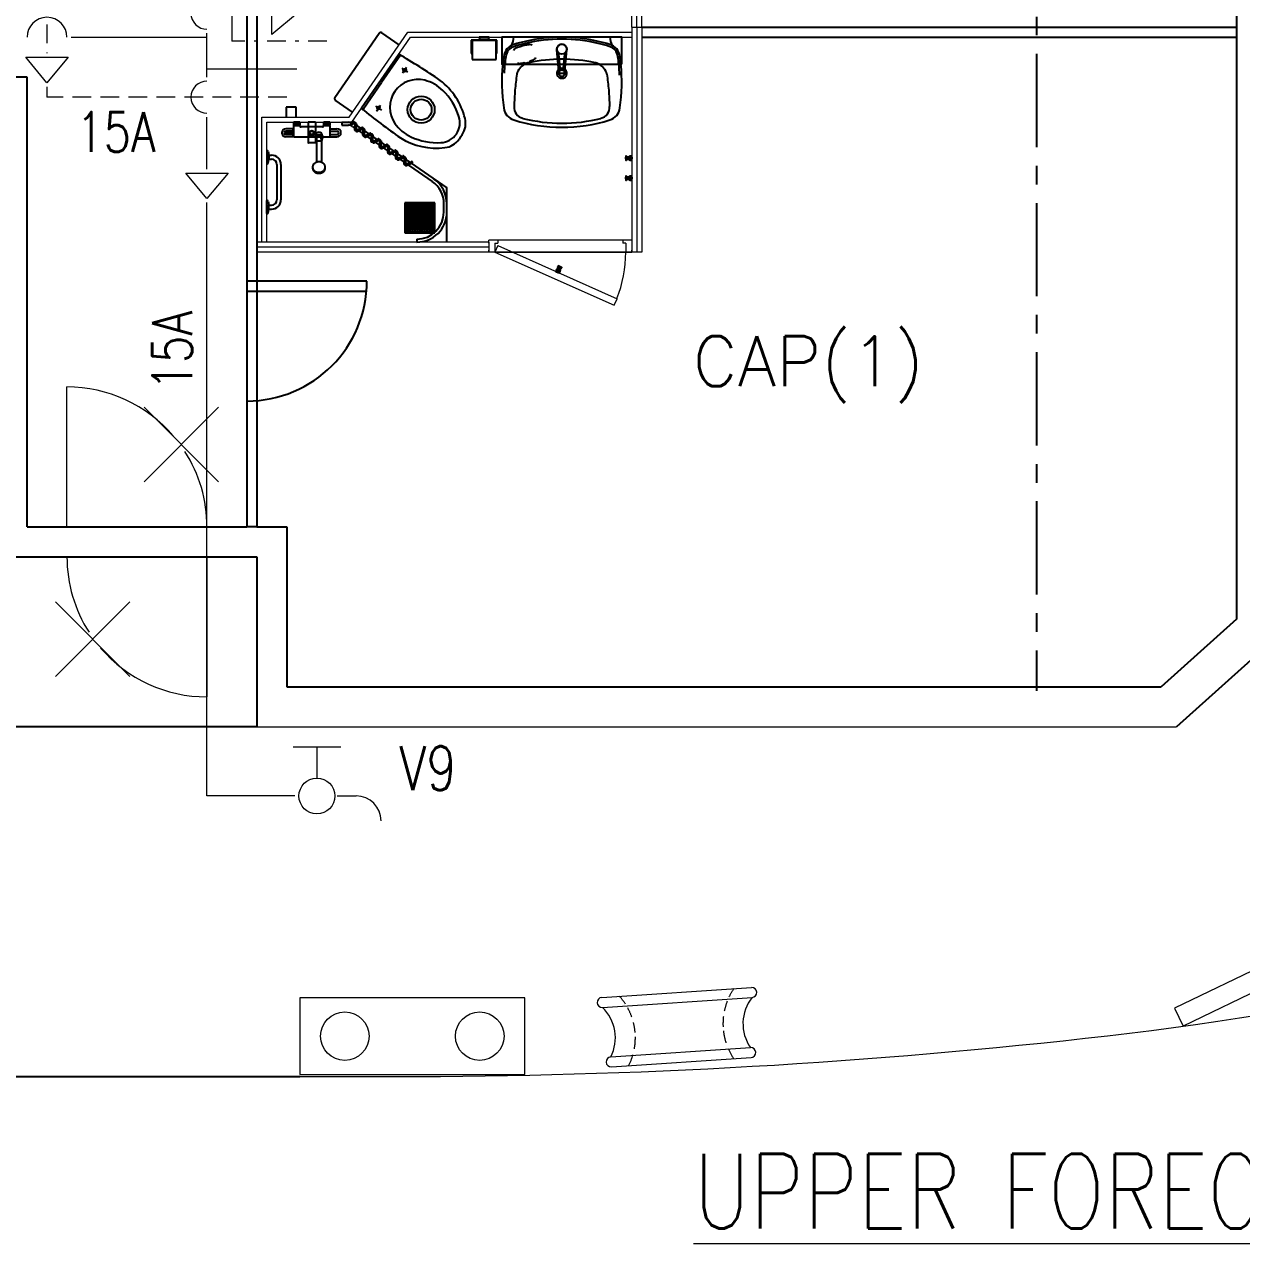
# Model space of a CAD drawing. Extents: x 475189 to 476029, y 1007718 to 1008015.
# Drawn here: x 475762.69 to 475795.33, y 1007916.77 to 1007949.48 of the extents above; entities that cross this region are included whole.
import ezdxf

# ---------------------------------------------------------------- set-up
doc = ezdxf.new("R2010")
doc.units = 0
doc.header["$LTSCALE"] = 2
doc.header["$MEASUREMENT"] = 0
doc.header["$PDMODE"] = 3
doc.header["$PDSIZE"] = -7
for name, pattern in [('CENTER', [2, 1.25, -0.25, 0.25, -0.25]), ('DASHDOT', [38.1, 12.7, -6.35, 12.7, -6.35]), ('DASHDOT2', [0.5, 0.25, -0.125, 0, -0.125]), ('HIDDEN', [0.375, 0.25, -0.125])]:
    doc.linetypes.add(name, pattern=pattern)
doc.layers.get('0').update_dxf_attribs({"linetype": 'CONTINUOUS', "lineweight": 0})
for name, color, linetype in [('DIVISION', 42, 'CONTINUOUS'), ('Furniture', 122, 'CONTINUOUS'), ('LAYER002', 7, 'CONTINUOUS'), ('LAYER003', 7, 'CONTINUOUS'), ('LAYER006', 7, 'CONTINUOUS'), ('LAYER010', 7, 'CONTINUOUS'), ('WINCH', 4, 'CONTINUOUS')]:
    doc.layers.add(name, color=color, linetype=linetype)
doc.styles.add('ROMANS', font='ROMANS.SHX')

msp = doc.modelspace()

# ---------------------------------------------------------------- linework, layer by layer
at = {"color": 8, "linetype": 'HIDDEN'}
for p, q in [((475763.298, 1007956.97), (475763.298, 1007948.701)), ((475763.298, 1007947.803), (475763.298, 1007947.522)), ((475769.732, 1007947.522), (475763.298, 1007947.522))]:
    msp.add_line(p, q, dxfattribs=at)
at = {"color": 8}
for p, q in [((475778.979, 1007949.398), (475778.979, 1007955.429)), ((475779.113, 1007949.398), (475779.113, 1007955.429)), ((475779.247, 1007949.398), (475779.247, 1007955.429)), ((475769.329, 1007949.204), (475769.329, 1007950.343)), ((475770.013, 1007949.773), (475769.329, 1007949.204)), ((475771.398, 1007946.986), (475772.973, 1007949.264)), ((475771.468, 1007946.852), (475773.043, 1007949.13)), ((475772.973, 1007949.264), (475778.979, 1007949.264)), ((475773.043, 1007949.13), (475778.979, 1007949.13)), ((475778.979, 1007949.398), (475779.247, 1007949.398)), ((475778.979, 1007949.398), (475778.979, 1007943.367)), ((475778.979, 1007949.398), (475779.247, 1007949.398)), ((475779.113, 1007949.398), (475779.113, 1007943.367)), ((475779.247, 1007949.398), (475779.247, 1007943.367)), ((475762.729, 1007948.594), (475763.868, 1007948.594)), ((475763.298, 1007947.91), (475762.729, 1007948.594)), ((475763.868, 1007948.594), (475763.298, 1007947.91)), ((475769.061, 1007943.635), (475769.061, 1007946.986)), ((475769.061, 1007946.986), (475771.398, 1007946.986)), ((475769.195, 1007946.852), (475771.385, 1007946.852)), ((475769.195, 1007943.635), (475769.195, 1007946.852)), ((475767.017, 1007945.484), (475768.157, 1007945.484)), ((475767.587, 1007944.801), (475767.017, 1007945.484)), ((475768.157, 1007945.484), (475767.587, 1007944.801)), ((475775.146, 1007943.635), (475768.927, 1007943.635)), ((475768.927, 1007943.367), (475768.927, 1007943.635)), ((475775.146, 1007943.608), (475775.146, 1007943.689)), ((475775.387, 1007943.689), (475775.146, 1007943.689)), ((475775.146, 1007943.635), (475775.146, 1007943.367)), ((475775.307, 1007943.608), (475775.307, 1007943.367)), ((475775.307, 1007943.608), (475775.387, 1007943.608)), ((475775.389, 1007943.543), (475775.307, 1007943.367)), ((475778.738, 1007943.689), (475775.387, 1007943.689)), ((475775.387, 1007943.689), (475775.387, 1007943.608)), ((475775.389, 1007943.543), (475778.584, 1007942.116)), ((475778.738, 1007943.689), (475778.738, 1007943.608)), ((475778.979, 1007943.689), (475778.738, 1007943.689)), ((475778.818, 1007943.608), (475778.738, 1007943.608)), ((475778.818, 1007943.608), (475778.818, 1007943.367)), ((475778.979, 1007943.689), (475778.979, 1007943.608)), ((475775.146, 1007943.501), (475768.927, 1007943.501)), ((475779.247, 1007943.367), (475768.927, 1007943.367)), ((475775.146, 1007943.367), (475775.146, 1007943.421)), ((475775.307, 1007943.367), (475775.146, 1007943.367)), ((475775.307, 1007943.367), (475778.502, 1007941.94)), ((475775.307, 1007943.367), (475778.818, 1007943.367)), ((475778.818, 1007943.367), (475778.979, 1007943.367)), ((475778.979, 1007943.367), (475778.979, 1007943.421)), ((475778.502, 1007941.94), (475778.584, 1007942.116)), ((475763.834, 1007935.995), (475763.834, 1007939.749)), ((475767.587, 1007935.191), (475767.587, 1007931.438)), ((475769.946, 1007928.778), (475767.587, 1007928.778)), ((475800.579, 1007926.488), (475793.527, 1007923.086)), ((475800.812, 1007926.005), (475793.76, 1007922.603)), ((475770.077, 1007923.361), (475770.077, 1007921.31)), ((475776.109, 1007923.361), (475770.077, 1007923.361)), ((475776.109, 1007921.31), (475776.109, 1007923.361)), ((475793.527, 1007923.086), (475793.76, 1007922.603)), ((475770.077, 1007921.31), (475776.109, 1007921.31)), ((475728.159, 1007921.253), (475772.655, 1007921.253))]:
    msp.add_line(p, q, dxfattribs=at)
at = {"color": 8, "linetype": 'Continuous'}
for p, q in [((475768.257, 1007949.773), (475768.257, 1007949.023)), ((475763.942, 1007949.13), (475767.587, 1007949.13)), ((475767.587, 1007948.058), (475767.587, 1007949.237)), ((475770, 1007948.272), (475767.587, 1007948.272)), ((475767.587, 1007945.592), (475767.587, 1007946.986)), ((475767.587, 1007928.778), (475767.587, 1007944.694)), ((475768.927, 1007930.634), (475793.588, 1007930.634)), ((475769.897, 1007930.098), (475771.178, 1007930.098)), ((475770.536, 1007930.098), (475770.536, 1007929.261)), ((475771.083, 1007928.778), (475771.586, 1007928.778)), ((475778.174, 1007923.375), (475782.186, 1007923.642)), ((475778.192, 1007923.108), (475782.204, 1007923.375)), ((475778.415, 1007921.779), (475782.159, 1007922.029)), ((475778.433, 1007921.512), (475782.177, 1007921.761))]:
    msp.add_line(p, q, dxfattribs=at)
at = {"color": 8, "linetype": 'DASHDOT2'}
msp.add_line((475770.804, 1007949.023), (475768.257, 1007949.023), dxfattribs=at)
at = {"color": 8}
for centre, radius in [((475770.536, 1007928.778), 0.482), ((475771.284, 1007922.336), 0.651), ((475774.902, 1007922.336), 0.651)]:
    msp.add_circle(centre, radius, dxfattribs=at)
for centre, radius, start, end in [((475767.587, 1007949.773), 0.429, 90, 270), ((475763.298, 1007949.13), 0.536, 0, 180), ((475767.587, 1007947.522), 0.429, 90, 270), ((475775.441, 1007943.367), 3.377, 338.2988, 0), ((475763.834, 1007935.995), 3.754, 40.6057, 90), ((475763.834, 1007935.995), 3.754, 0, 32.6057), ((475767.587, 1007935.191), 3.754, 180, 212.6057), ((475767.587, 1007935.191), 3.754, 220.6057, 270), ((475771.586, 1007928.108), 0.67, 0, 90), ((475781.29, 1008013.15), 91.401, 276.56031, 288.51579), ((475772.651, 1008088.187), 166.934, 270.00144, 276.56368)]:
    msp.add_arc(centre, radius, start, end, dxfattribs=at)
at = {"color": 8, "linetype": 'HIDDEN'}
for centre, start, end in [((475783.093, 1007922.671), 145.7582, 154.8329), ((475777.405, 1007922.293), 32.7792, 41.8539), ((475783.093, 1007922.671), 158.9434, 168.2826), ((475777.405, 1007922.293), 19.3295, 28.6687), ((475777.405, 1007922.293), 4.7349, 14.1094), ((475783.093, 1007922.671), 173.5027, 182.8772), ((475777.405, 1007922.293), 349.7667, 0.9786), ((475783.093, 1007922.671), 186.6335, 197.8454), ((475783.093, 1007922.671), 203.438, 214.5558), ((475777.405, 1007922.293), 333.0564, 344.1742)]:
    msp.add_arc(centre, 1.669, start, end, dxfattribs=at)
at = {"color": 8, "linetype": 'Continuous'}
for centre, radius, start, end in [((475782.195, 1007923.508), 0.134, 273.8061, 93.8061), ((475778.183, 1007923.242), 0.134, 93.8061, 273.8061), ((475783.093, 1007922.671), 1.133, 141.6352, 214.5558), ((475777.405, 1007922.293), 1.133, 333.0564, 45.9769), ((475782.168, 1007921.895), 0.134, 273.8061, 93.8061), ((475778.424, 1007921.646), 0.134, 93.8061, 273.8061)]:
    msp.add_arc(centre, radius, start, end, dxfattribs=at)
for p in [(475766.899, 1007938.204), (475764.523, 1007932.983)]:
    msp.add_point(p, dxfattribs=at)
at = {"layer": 'DIVISION', "color": 8}
for p, q in [((475768.659, 1007992.286), (475768.659, 1007935.995)), ((475768.927, 1007992.286), (475768.927, 1007935.995)), ((475779.247, 1007949.398), (475795.196, 1007949.398)), ((475779.247, 1007949.13), (475795.196, 1007949.13)), ((475762.762, 1007948.058), (475731.936, 1007948.058)), ((475762.762, 1007935.995), (475762.762, 1007948.058)), ((475771.876, 1007942.59), (475768.659, 1007942.59)), ((475768.659, 1007942.59), (475768.659, 1007942.322)), ((475768.659, 1007942.322), (475771.865, 1007942.322))]:
    msp.add_line(p, q, dxfattribs=at)
at = {"layer": 'DIVISION', "color": 8, "linetype": 'Continuous'}
msp.add_line((475768.927, 1007935.995), (475768.659, 1007935.995), dxfattribs=at)
at = {"layer": 'DIVISION', "color": 8}
msp.add_arc((475768.659, 1007942.59), 3.217, 270, 0, dxfattribs=at)
at = {"layer": 'Furniture', "color": 8}
for p, q in [((475771.015, 1007947.516), (475772.205, 1007949.237)), ((475772.742, 1007948.93), (475772.279, 1007949.25)), ((475775.151, 1007949.13), (475774.883, 1007949.13)), ((475774.883, 1007949.13), (475774.885, 1007949.114)), ((475775.151, 1007949.13), (475775.15, 1007949.114)), ((475776.125, 1007949.13), (475775.816, 1007949.13)), ((475778.39, 1007949.13), (475778.081, 1007949.13)), ((475774.674, 1007949.05), (475774.674, 1007948.696)), ((475774.94, 1007949.05), (475774.674, 1007949.05)), ((475774.69, 1007949.05), (475774.69, 1007948.696)), ((475774.696, 1007949.05), (475774.696, 1007948.535)), ((475775.339, 1007949.044), (475774.696, 1007949.044)), ((475774.951, 1007949.076), (475774.949, 1007949.076)), ((475775.084, 1007949.071), (475774.95, 1007949.071)), ((475774.95, 1007949.071), (475774.95, 1007949.06)), ((475775.086, 1007949.076), (475775.084, 1007949.076)), ((475775.084, 1007949.071), (475775.084, 1007949.06)), ((475775.361, 1007949.05), (475775.095, 1007949.05)), ((475775.339, 1007948.535), (475775.339, 1007949.05)), ((475775.344, 1007948.696), (475775.344, 1007949.05)), ((475775.361, 1007948.696), (475775.361, 1007949.05)), ((475777.002, 1007948.406), (475776.969, 1007948.797)), ((475777.204, 1007948.406), (475777.236, 1007948.797)), ((475771.733, 1007947.234), (475772.722, 1007948.665)), ((475772.776, 1007948.65), (475772.271, 1007947.919)), ((475774.674, 1007948.696), (475774.69, 1007948.696)), ((475774.696, 1007948.535), (475775.339, 1007948.535)), ((475775.361, 1007948.696), (475775.344, 1007948.696)), ((475777.049, 1007948.406), (475777.024, 1007948.68)), ((475777.157, 1007948.406), (475777.181, 1007948.68)), ((475772.809, 1007948.297), (475772.964, 1007948.19)), ((475772.94, 1007948.321), (475772.833, 1007948.166)), ((475777.02, 1007948.19), (475777.002, 1007948.406)), ((475777.047, 1007948.165), (475777.159, 1007948.165)), ((475777.058, 1007948.302), (475777.049, 1007948.406)), ((475777.121, 1007948.278), (475777.085, 1007948.278)), ((475777.148, 1007948.302), (475777.157, 1007948.406)), ((475777.185, 1007948.19), (475777.204, 1007948.406)), ((475771.776, 1007947.203), (475772.271, 1007947.919)), ((475769.983, 1007947.254), (475769.715, 1007947.254)), ((475769.715, 1007947.254), (475769.715, 1007946.986)), ((475769.983, 1007946.986), (475769.983, 1007947.254)), ((475771.492, 1007947.122), (475771.029, 1007947.442)), ((475772.108, 1007947.282), (475772.263, 1007947.176)), ((475772.132, 1007947.152), (475772.239, 1007947.306)), ((475769.909, 1007946.833), (475769.908, 1007946.833)), ((475769.908, 1007946.833), (475769.908, 1007946.774)), ((475769.909, 1007946.833), (475769.909, 1007946.774)), ((475770.075, 1007946.852), (475769.914, 1007946.852)), ((475769.962, 1007946.833), (475769.941, 1007946.833)), ((475769.941, 1007946.833), (475769.941, 1007946.774)), ((475769.962, 1007946.833), (475769.962, 1007946.774)), ((475770.047, 1007946.833), (475770.026, 1007946.833)), ((475770.026, 1007946.774), (475770.026, 1007946.833)), ((475770.047, 1007946.833), (475770.047, 1007946.774)), ((475770.079, 1007946.833), (475770.08, 1007946.833)), ((475770.079, 1007946.833), (475770.079, 1007946.774)), ((475770.08, 1007946.833), (475770.08, 1007946.774)), ((475770.495, 1007946.852), (475770.297, 1007946.852)), ((475770.297, 1007946.852), (475770.297, 1007946.581)), ((475770.495, 1007946.852), (475770.495, 1007946.581)), ((475770.713, 1007946.833), (475770.713, 1007946.833)), ((475770.713, 1007946.833), (475770.713, 1007946.774)), ((475770.713, 1007946.833), (475770.713, 1007946.774)), ((475770.879, 1007946.852), (475770.718, 1007946.852)), ((475770.766, 1007946.833), (475770.746, 1007946.833)), ((475770.746, 1007946.833), (475770.746, 1007946.774)), ((475770.766, 1007946.833), (475770.766, 1007946.774)), ((475770.851, 1007946.833), (475770.831, 1007946.833)), ((475770.831, 1007946.774), (475770.831, 1007946.833)), ((475770.851, 1007946.833), (475770.851, 1007946.774)), ((475770.883, 1007946.833), (475770.884, 1007946.833)), ((475770.883, 1007946.833), (475770.883, 1007946.774)), ((475770.884, 1007946.833), (475770.884, 1007946.774)), ((475771.2, 1007946.852), (475771.2, 1007946.771)), ((475771.2, 1007946.852), (475771.468, 1007946.852)), ((475771.438, 1007946.822), (475771.518, 1007946.859)), ((475771.468, 1007946.852), (475774.02, 1007945.088)), ((475771.477, 1007946.795), (475771.556, 1007946.833)), ((475771.537, 1007946.804), (475773.047, 1007945.76)), ((475771.556, 1007946.833), (475771.542, 1007946.658)), ((475771.594, 1007946.806), (475771.58, 1007946.632)), ((475769.597, 1007946.589), (475769.596, 1007946.589)), ((475769.596, 1007946.546), (475769.597, 1007946.546)), ((475769.597, 1007946.589), (475769.597, 1007946.546)), ((475769.89, 1007946.613), (475769.701, 1007946.613)), ((475769.89, 1007946.522), (475769.701, 1007946.522)), ((475769.89, 1007946.675), (475769.702, 1007946.675)), ((475769.844, 1007946.594), (475769.705, 1007946.594)), ((475769.844, 1007946.541), (475769.705, 1007946.541)), ((475769.841, 1007946.593), (475769.706, 1007946.593)), ((475769.841, 1007946.542), (475769.706, 1007946.542)), ((475769.841, 1007946.593), (475769.841, 1007946.542)), ((475769.844, 1007946.594), (475769.844, 1007946.541)), ((475769.89, 1007946.675), (475769.89, 1007946.46)), ((475769.906, 1007946.661), (475769.89, 1007946.661)), ((475769.906, 1007946.474), (475769.89, 1007946.474)), ((475770.083, 1007946.755), (475769.906, 1007946.755)), ((475769.906, 1007946.75), (475769.906, 1007946.755)), ((475769.906, 1007946.755), (475769.906, 1007946.46)), ((475769.909, 1007946.774), (475769.908, 1007946.774)), ((475769.962, 1007946.774), (475769.941, 1007946.774)), ((475770.047, 1007946.774), (475770.026, 1007946.774)), ((475770.079, 1007946.774), (475770.08, 1007946.774)), ((475770.083, 1007946.75), (475770.083, 1007946.755)), ((475770.683, 1007946.723), (475770.109, 1007946.723)), ((475770.297, 1007946.581), (475770.297, 1007946.31)), ((475770.495, 1007946.581), (475770.495, 1007946.31)), ((475770.683, 1007946.487), (475770.683, 1007946.42)), ((475770.887, 1007946.755), (475770.71, 1007946.755)), ((475770.71, 1007946.75), (475770.71, 1007946.755)), ((475770.713, 1007946.774), (475770.713, 1007946.774)), ((475770.766, 1007946.774), (475770.746, 1007946.774)), ((475770.851, 1007946.774), (475770.831, 1007946.774)), ((475770.883, 1007946.774), (475770.884, 1007946.774)), ((475770.887, 1007946.46), (475770.887, 1007946.755)), ((475770.887, 1007946.675), (475771.074, 1007946.675)), ((475770.887, 1007946.613), (475771.075, 1007946.613)), ((475770.887, 1007946.522), (475771.075, 1007946.522)), ((475771.2, 1007946.771), (475771.385, 1007946.771)), ((475771.49, 1007946.739), (475773.628, 1007945.261)), ((475771.58, 1007946.632), (475771.738, 1007946.707)), ((475771.618, 1007946.605), (475771.776, 1007946.68)), ((475771.776, 1007946.68), (475771.762, 1007946.506)), ((475771.814, 1007946.654), (475771.8, 1007946.479)), ((475771.8, 1007946.479), (475771.959, 1007946.554)), ((475771.838, 1007946.453), (475771.997, 1007946.528)), ((475771.997, 1007946.528), (475771.983, 1007946.353)), ((475772.035, 1007946.502), (475772.021, 1007946.327)), ((475774.388, 1007946.456), (475774.429, 1007946.516)), ((475769.89, 1007946.46), (475769.702, 1007946.46)), ((475769.906, 1007946.46), (475770.396, 1007946.46)), ((475770.485, 1007946.299), (475770.308, 1007946.299)), ((475770.396, 1007946.46), (475770.887, 1007946.46)), ((475770.522, 1007946.317), (475770.495, 1007946.317)), ((475770.522, 1007946.42), (475770.522, 1007946.317)), ((475770.522, 1007946.355), (475770.522, 1007945.784)), ((475770.522, 1007946.355), (475770.656, 1007946.355)), ((475770.528, 1007946.42), (475770.528, 1007946.355)), ((475770.651, 1007946.42), (475770.651, 1007946.355)), ((475770.656, 1007946.355), (475770.656, 1007945.784)), ((475770.887, 1007946.46), (475771.074, 1007946.46)), ((475772.021, 1007946.327), (475772.179, 1007946.402)), ((475772.059, 1007946.301), (475772.217, 1007946.376)), ((475772.217, 1007946.376), (475772.203, 1007946.201)), ((475772.255, 1007946.349), (475772.241, 1007946.175)), ((475772.241, 1007946.175), (475772.4, 1007946.25)), ((475772.279, 1007946.148), (475772.438, 1007946.223)), ((475772.438, 1007946.223), (475772.424, 1007946.049)), ((475772.476, 1007946.197), (475772.462, 1007946.022)), ((475774.388, 1007946.456), (475774.347, 1007946.396)), ((475769.195, 1007946.088), (475769.195, 1007945.739)), ((475769.195, 1007946.088), (475769.204, 1007946.088)), ((475769.23, 1007946.064), (475769.242, 1007945.967)), ((475769.23, 1007945.763), (475769.242, 1007945.86)), ((475769.242, 1007945.967), (475769.242, 1007945.86)), ((475769.242, 1007945.967), (475769.319, 1007945.967)), ((475769.242, 1007945.86), (475769.319, 1007945.86)), ((475772.462, 1007946.022), (475772.62, 1007946.097)), ((475772.5, 1007945.996), (475772.658, 1007946.071)), ((475772.658, 1007946.071), (475772.644, 1007945.896)), ((475772.696, 1007946.044), (475772.682, 1007945.87)), ((475772.682, 1007945.87), (475772.841, 1007945.945)), ((475772.72, 1007945.843), (475772.879, 1007945.918)), ((475772.879, 1007945.918), (475772.865, 1007945.744)), ((475772.917, 1007945.892), (475772.903, 1007945.717)), ((475779.006, 1007945.887), (475778.792, 1007945.887)), ((475778.818, 1007945.935), (475778.818, 1007945.838)), ((475778.824, 1007945.94), (475778.832, 1007945.94)), ((475778.824, 1007945.833), (475778.824, 1007945.94)), ((475778.824, 1007945.833), (475778.832, 1007945.833)), ((475778.832, 1007945.833), (475778.832, 1007945.94)), ((475778.836, 1007945.834), (475778.836, 1007945.939)), ((475778.924, 1007945.834), (475778.924, 1007945.939)), ((475778.928, 1007945.833), (475778.928, 1007945.94)), ((475769.195, 1007945.739), (475769.204, 1007945.739)), ((475769.463, 1007945.715), (475769.463, 1007944.771)), ((475769.571, 1007945.715), (475769.571, 1007944.771)), ((475772.903, 1007945.717), (475773.061, 1007945.792)), ((475772.941, 1007945.691), (475773.099, 1007945.766)), ((475779.006, 1007945.35), (475778.792, 1007945.35)), ((475778.818, 1007945.399), (475778.818, 1007945.302)), ((475778.824, 1007945.404), (475778.832, 1007945.404)), ((475778.824, 1007945.297), (475778.824, 1007945.404)), ((475778.824, 1007945.297), (475778.832, 1007945.297)), ((475778.832, 1007945.297), (475778.832, 1007945.404)), ((475778.836, 1007945.298), (475778.836, 1007945.403)), ((475778.924, 1007945.298), (475778.924, 1007945.403)), ((475778.928, 1007945.297), (475778.928, 1007945.404)), ((475774.02, 1007944.439), (475774.02, 1007945.088)), ((475769.195, 1007944.399), (475769.195, 1007944.747)), ((475769.195, 1007944.747), (475769.204, 1007944.747)), ((475769.23, 1007944.724), (475769.242, 1007944.627)), ((475769.23, 1007944.422), (475769.242, 1007944.52)), ((475769.242, 1007944.627), (475769.319, 1007944.627)), ((475769.242, 1007944.52), (475769.242, 1007944.627)), ((475769.242, 1007944.52), (475769.319, 1007944.52)), ((475773.699, 1007944.691), (475772.895, 1007944.691)), ((475772.895, 1007944.691), (475772.895, 1007943.887)), ((475773.672, 1007944.664), (475772.921, 1007944.664)), ((475772.921, 1007944.664), (475772.921, 1007943.914)), ((475773.672, 1007943.914), (475773.672, 1007944.664)), ((475773.699, 1007943.887), (475773.699, 1007944.691)), ((475773.94, 1007944.437), (475773.94, 1007944.666)), ((475774.02, 1007943.635), (475774.02, 1007944.666)), ((475769.195, 1007944.399), (475769.204, 1007944.399)), ((475772.895, 1007943.887), (475773.699, 1007943.887)), ((475772.921, 1007943.914), (475773.672, 1007943.914)), ((475773.216, 1007943.715), (475773.216, 1007943.635)), ((475776.959, 1007942.898), (475776.938, 1007942.851)), ((475776.959, 1007942.898), (475777.057, 1007942.855)), ((475776.961, 1007942.901), (475777.057, 1007942.858)), ((475776.976, 1007942.805), (475777.063, 1007943.001)), ((475777.001, 1007942.993), (475776.997, 1007942.985)), ((475776.997, 1007942.985), (475777.095, 1007942.942)), ((475776.997, 1007942.981), (475777.093, 1007942.939)), ((475777.001, 1007942.993), (475777.099, 1007942.95)), ((475777.096, 1007942.957), (475777.008, 1007942.996)), ((475777.099, 1007942.95), (475777.095, 1007942.942)), ((475776.938, 1007942.851), (475777.036, 1007942.808)), ((475777.036, 1007942.808), (475777.057, 1007942.855))]:
    msp.add_line(p, q, dxfattribs=at)
for points in [[(475778.711, 1007948.406), (475778.711, 1007949.13), (475775.495, 1007949.13), (475775.495, 1007948.406)], [(475772.989, 1007944.638), (475772.957, 1007944.638), (475772.957, 1007944.601), (475772.989, 1007944.601)], [(475772.989, 1007944.574), (475772.957, 1007944.574), (475772.957, 1007944.537), (475772.989, 1007944.537)], [(475772.989, 1007944.51), (475772.957, 1007944.51), (475772.957, 1007944.472), (475772.989, 1007944.472)], [(475773.053, 1007944.638), (475773.022, 1007944.638), (475773.022, 1007944.601), (475773.053, 1007944.601)], [(475773.053, 1007944.574), (475773.022, 1007944.574), (475773.022, 1007944.537), (475773.053, 1007944.537)], [(475773.053, 1007944.51), (475773.022, 1007944.51), (475773.022, 1007944.472), (475773.053, 1007944.472)], [(475773.117, 1007944.638), (475773.086, 1007944.638), (475773.086, 1007944.601), (475773.117, 1007944.601)], [(475773.117, 1007944.574), (475773.086, 1007944.574), (475773.086, 1007944.537), (475773.117, 1007944.537)], [(475773.117, 1007944.51), (475773.086, 1007944.51), (475773.086, 1007944.472), (475773.117, 1007944.472)], [(475773.182, 1007944.638), (475773.15, 1007944.638), (475773.15, 1007944.601), (475773.182, 1007944.601)], [(475773.182, 1007944.574), (475773.15, 1007944.574), (475773.15, 1007944.537), (475773.182, 1007944.537)], [(475773.182, 1007944.51), (475773.15, 1007944.51), (475773.15, 1007944.472), (475773.182, 1007944.472)], [(475773.246, 1007944.638), (475773.215, 1007944.638), (475773.215, 1007944.601), (475773.246, 1007944.601)], [(475773.246, 1007944.574), (475773.215, 1007944.574), (475773.215, 1007944.537), (475773.246, 1007944.537)], [(475773.246, 1007944.51), (475773.215, 1007944.51), (475773.215, 1007944.472), (475773.246, 1007944.472)], [(475773.31, 1007944.638), (475773.279, 1007944.638), (475773.279, 1007944.601), (475773.31, 1007944.601)], [(475773.31, 1007944.574), (475773.279, 1007944.574), (475773.279, 1007944.537), (475773.31, 1007944.537)], [(475773.31, 1007944.51), (475773.279, 1007944.51), (475773.279, 1007944.472), (475773.31, 1007944.472)], [(475773.375, 1007944.638), (475773.343, 1007944.638), (475773.343, 1007944.601), (475773.375, 1007944.601)], [(475773.375, 1007944.574), (475773.343, 1007944.574), (475773.343, 1007944.537), (475773.375, 1007944.537)], [(475773.375, 1007944.51), (475773.343, 1007944.51), (475773.343, 1007944.472), (475773.375, 1007944.472)], [(475773.439, 1007944.638), (475773.408, 1007944.638), (475773.408, 1007944.601), (475773.439, 1007944.601)], [(475773.439, 1007944.574), (475773.408, 1007944.574), (475773.408, 1007944.537), (475773.439, 1007944.537)], [(475773.439, 1007944.51), (475773.408, 1007944.51), (475773.408, 1007944.472), (475773.439, 1007944.472)], [(475773.503, 1007944.638), (475773.472, 1007944.638), (475773.472, 1007944.601), (475773.503, 1007944.601)], [(475773.503, 1007944.574), (475773.472, 1007944.574), (475773.472, 1007944.537), (475773.503, 1007944.537)], [(475773.503, 1007944.51), (475773.472, 1007944.51), (475773.472, 1007944.472), (475773.503, 1007944.472)], [(475773.568, 1007944.638), (475773.536, 1007944.638), (475773.536, 1007944.601), (475773.568, 1007944.601)], [(475773.568, 1007944.574), (475773.536, 1007944.574), (475773.536, 1007944.537), (475773.568, 1007944.537)], [(475773.568, 1007944.51), (475773.536, 1007944.51), (475773.536, 1007944.472), (475773.568, 1007944.472)], [(475773.632, 1007944.638), (475773.601, 1007944.638), (475773.601, 1007944.601), (475773.632, 1007944.601)], [(475773.632, 1007944.574), (475773.601, 1007944.574), (475773.601, 1007944.537), (475773.632, 1007944.537)], [(475773.632, 1007944.51), (475773.601, 1007944.51), (475773.601, 1007944.472), (475773.632, 1007944.472)], [(475772.989, 1007944.445), (475772.957, 1007944.445), (475772.957, 1007944.408), (475772.989, 1007944.408)], [(475772.989, 1007944.381), (475772.957, 1007944.381), (475772.957, 1007944.344), (475772.989, 1007944.344)], [(475772.989, 1007944.317), (475772.957, 1007944.317), (475772.957, 1007944.279), (475772.989, 1007944.279)], [(475772.989, 1007944.252), (475772.957, 1007944.252), (475772.957, 1007944.215), (475772.989, 1007944.215)], [(475772.989, 1007944.188), (475772.957, 1007944.188), (475772.957, 1007944.151), (475772.989, 1007944.151)], [(475773.053, 1007944.445), (475773.022, 1007944.445), (475773.022, 1007944.408), (475773.053, 1007944.408)], [(475773.053, 1007944.381), (475773.022, 1007944.381), (475773.022, 1007944.344), (475773.053, 1007944.344)], [(475773.053, 1007944.317), (475773.022, 1007944.317), (475773.022, 1007944.279), (475773.053, 1007944.279)], [(475773.053, 1007944.252), (475773.022, 1007944.252), (475773.022, 1007944.215), (475773.053, 1007944.215)], [(475773.053, 1007944.188), (475773.022, 1007944.188), (475773.022, 1007944.151), (475773.053, 1007944.151)], [(475773.117, 1007944.445), (475773.086, 1007944.445), (475773.086, 1007944.408), (475773.117, 1007944.408)], [(475773.117, 1007944.381), (475773.086, 1007944.381), (475773.086, 1007944.344), (475773.117, 1007944.344)], [(475773.117, 1007944.317), (475773.086, 1007944.317), (475773.086, 1007944.279), (475773.117, 1007944.279)], [(475773.117, 1007944.252), (475773.086, 1007944.252), (475773.086, 1007944.215), (475773.117, 1007944.215)], [(475773.117, 1007944.188), (475773.086, 1007944.188), (475773.086, 1007944.151), (475773.117, 1007944.151)], [(475773.182, 1007944.445), (475773.15, 1007944.445), (475773.15, 1007944.408), (475773.182, 1007944.408)], [(475773.182, 1007944.381), (475773.15, 1007944.381), (475773.15, 1007944.344), (475773.182, 1007944.344)], [(475773.182, 1007944.317), (475773.15, 1007944.317), (475773.15, 1007944.279), (475773.182, 1007944.279)], [(475773.182, 1007944.252), (475773.15, 1007944.252), (475773.15, 1007944.215), (475773.182, 1007944.215)], [(475773.182, 1007944.188), (475773.15, 1007944.188), (475773.15, 1007944.151), (475773.182, 1007944.151)], [(475773.246, 1007944.445), (475773.215, 1007944.445), (475773.215, 1007944.408), (475773.246, 1007944.408)], [(475773.246, 1007944.381), (475773.215, 1007944.381), (475773.215, 1007944.344), (475773.246, 1007944.344)], [(475773.246, 1007944.317), (475773.215, 1007944.317), (475773.215, 1007944.279), (475773.246, 1007944.279)], [(475773.246, 1007944.252), (475773.215, 1007944.252), (475773.215, 1007944.215), (475773.246, 1007944.215)], [(475773.246, 1007944.188), (475773.215, 1007944.188), (475773.215, 1007944.151), (475773.246, 1007944.151)], [(475773.31, 1007944.445), (475773.279, 1007944.445), (475773.279, 1007944.408), (475773.31, 1007944.408)], [(475773.31, 1007944.381), (475773.279, 1007944.381), (475773.279, 1007944.344), (475773.31, 1007944.344)], [(475773.31, 1007944.317), (475773.279, 1007944.317), (475773.279, 1007944.279), (475773.31, 1007944.279)], [(475773.31, 1007944.252), (475773.279, 1007944.252), (475773.279, 1007944.215), (475773.31, 1007944.215)], [(475773.31, 1007944.188), (475773.279, 1007944.188), (475773.279, 1007944.151), (475773.31, 1007944.151)], [(475773.375, 1007944.445), (475773.343, 1007944.445), (475773.343, 1007944.408), (475773.375, 1007944.408)], [(475773.375, 1007944.381), (475773.343, 1007944.381), (475773.343, 1007944.344), (475773.375, 1007944.344)], [(475773.375, 1007944.317), (475773.343, 1007944.317), (475773.343, 1007944.279), (475773.375, 1007944.279)], [(475773.375, 1007944.252), (475773.343, 1007944.252), (475773.343, 1007944.215), (475773.375, 1007944.215)], [(475773.375, 1007944.188), (475773.343, 1007944.188), (475773.343, 1007944.151), (475773.375, 1007944.151)], [(475773.439, 1007944.445), (475773.408, 1007944.445), (475773.408, 1007944.408), (475773.439, 1007944.408)], [(475773.439, 1007944.381), (475773.408, 1007944.381), (475773.408, 1007944.344), (475773.439, 1007944.344)], [(475773.439, 1007944.317), (475773.408, 1007944.317), (475773.408, 1007944.279), (475773.439, 1007944.279)], [(475773.439, 1007944.252), (475773.408, 1007944.252), (475773.408, 1007944.215), (475773.439, 1007944.215)], [(475773.439, 1007944.188), (475773.408, 1007944.188), (475773.408, 1007944.151), (475773.439, 1007944.151)], [(475773.503, 1007944.445), (475773.472, 1007944.445), (475773.472, 1007944.408), (475773.503, 1007944.408)], [(475773.503, 1007944.381), (475773.472, 1007944.381), (475773.472, 1007944.344), (475773.503, 1007944.344)], [(475773.503, 1007944.317), (475773.472, 1007944.317), (475773.472, 1007944.279), (475773.503, 1007944.279)], [(475773.503, 1007944.252), (475773.472, 1007944.252), (475773.472, 1007944.215), (475773.503, 1007944.215)], [(475773.503, 1007944.188), (475773.472, 1007944.188), (475773.472, 1007944.151), (475773.503, 1007944.151)], [(475773.568, 1007944.445), (475773.536, 1007944.445), (475773.536, 1007944.408), (475773.568, 1007944.408)], [(475773.568, 1007944.381), (475773.536, 1007944.381), (475773.536, 1007944.344), (475773.568, 1007944.344)], [(475773.568, 1007944.317), (475773.536, 1007944.317), (475773.536, 1007944.279), (475773.568, 1007944.279)], [(475773.568, 1007944.252), (475773.536, 1007944.252), (475773.536, 1007944.215), (475773.568, 1007944.215)], [(475773.568, 1007944.188), (475773.536, 1007944.188), (475773.536, 1007944.151), (475773.568, 1007944.151)], [(475773.632, 1007944.445), (475773.601, 1007944.445), (475773.601, 1007944.408), (475773.632, 1007944.408)], [(475773.632, 1007944.381), (475773.601, 1007944.381), (475773.601, 1007944.344), (475773.632, 1007944.344)], [(475773.632, 1007944.317), (475773.601, 1007944.317), (475773.601, 1007944.279), (475773.632, 1007944.279)], [(475773.632, 1007944.252), (475773.601, 1007944.252), (475773.601, 1007944.215), (475773.632, 1007944.215)], [(475773.632, 1007944.188), (475773.601, 1007944.188), (475773.601, 1007944.151), (475773.632, 1007944.151)], [(475772.989, 1007944.124), (475772.957, 1007944.124), (475772.957, 1007944.086), (475772.989, 1007944.086)], [(475772.989, 1007944.059), (475772.957, 1007944.059), (475772.957, 1007944.022), (475772.989, 1007944.022)], [(475772.989, 1007943.995), (475772.957, 1007943.995), (475772.957, 1007943.958), (475772.989, 1007943.958)], [(475773.053, 1007944.124), (475773.022, 1007944.124), (475773.022, 1007944.086), (475773.053, 1007944.086)], [(475773.053, 1007944.059), (475773.022, 1007944.059), (475773.022, 1007944.022), (475773.053, 1007944.022)], [(475773.053, 1007943.995), (475773.022, 1007943.995), (475773.022, 1007943.958), (475773.053, 1007943.958)], [(475773.117, 1007944.124), (475773.086, 1007944.124), (475773.086, 1007944.086), (475773.117, 1007944.086)], [(475773.117, 1007944.059), (475773.086, 1007944.059), (475773.086, 1007944.022), (475773.117, 1007944.022)], [(475773.117, 1007943.995), (475773.086, 1007943.995), (475773.086, 1007943.958), (475773.117, 1007943.958)], [(475773.182, 1007944.124), (475773.15, 1007944.124), (475773.15, 1007944.086), (475773.182, 1007944.086)], [(475773.182, 1007944.059), (475773.15, 1007944.059), (475773.15, 1007944.022), (475773.182, 1007944.022)], [(475773.182, 1007943.995), (475773.15, 1007943.995), (475773.15, 1007943.958), (475773.182, 1007943.958)], [(475773.246, 1007944.124), (475773.215, 1007944.124), (475773.215, 1007944.086), (475773.246, 1007944.086)], [(475773.246, 1007944.059), (475773.215, 1007944.059), (475773.215, 1007944.022), (475773.246, 1007944.022)], [(475773.246, 1007943.995), (475773.215, 1007943.995), (475773.215, 1007943.958), (475773.246, 1007943.958)], [(475773.31, 1007944.124), (475773.279, 1007944.124), (475773.279, 1007944.086), (475773.31, 1007944.086)], [(475773.31, 1007944.059), (475773.279, 1007944.059), (475773.279, 1007944.022), (475773.31, 1007944.022)], [(475773.31, 1007943.995), (475773.279, 1007943.995), (475773.279, 1007943.958), (475773.31, 1007943.958)], [(475773.375, 1007944.124), (475773.343, 1007944.124), (475773.343, 1007944.086), (475773.375, 1007944.086)], [(475773.375, 1007944.059), (475773.343, 1007944.059), (475773.343, 1007944.022), (475773.375, 1007944.022)], [(475773.375, 1007943.995), (475773.343, 1007943.995), (475773.343, 1007943.958), (475773.375, 1007943.958)], [(475773.439, 1007944.124), (475773.408, 1007944.124), (475773.408, 1007944.086), (475773.439, 1007944.086)], [(475773.439, 1007944.059), (475773.408, 1007944.059), (475773.408, 1007944.022), (475773.439, 1007944.022)], [(475773.439, 1007943.995), (475773.408, 1007943.995), (475773.408, 1007943.958), (475773.439, 1007943.958)], [(475773.503, 1007944.124), (475773.472, 1007944.124), (475773.472, 1007944.086), (475773.503, 1007944.086)], [(475773.503, 1007944.059), (475773.472, 1007944.059), (475773.472, 1007944.022), (475773.503, 1007944.022)], [(475773.503, 1007943.995), (475773.472, 1007943.995), (475773.472, 1007943.958), (475773.503, 1007943.958)], [(475773.568, 1007944.124), (475773.536, 1007944.124), (475773.536, 1007944.086), (475773.568, 1007944.086)], [(475773.568, 1007944.059), (475773.536, 1007944.059), (475773.536, 1007944.022), (475773.568, 1007944.022)], [(475773.568, 1007943.995), (475773.536, 1007943.995), (475773.536, 1007943.958), (475773.568, 1007943.958)], [(475773.632, 1007944.124), (475773.601, 1007944.124), (475773.601, 1007944.086), (475773.632, 1007944.086)], [(475773.632, 1007944.059), (475773.601, 1007944.059), (475773.601, 1007944.022), (475773.632, 1007944.022)], [(475773.632, 1007943.995), (475773.601, 1007943.995), (475773.601, 1007943.958), (475773.632, 1007943.958)]]:
    msp.add_lwpolyline(points, close=True, dxfattribs=at)
for points in [[(475778.081, 1007949.019, 0.113761), (475776.125, 1007949.019, 0.018329), (475775.816, 1007948.936)], [(475778.081, 1007949.019, 0.113761), (475776.125, 1007949.019)], [(475778.081, 1007949.019, 0.113761), (475776.125, 1007949.019)], [(475778.081, 1007948.964, 0.115217), (475776.125, 1007948.964, 0.017611), (475775.832, 1007948.884)], [(475776.125, 1007948.964, 0.017611), (475775.832, 1007948.884)], [(475775.895, 1007948.144, 0.014975), (475775.847, 1007947.711, 0.014955), (475775.824, 1007947.275, 0.014955)], [(475778.31, 1007948.144, -0.014975), (475778.359, 1007947.711, -0.014955), (475778.382, 1007947.275, -0.014955)], [(475770.026, 1007946.833, 0.053646), (475770.018, 1007946.839, 0.055269), (475770.009, 1007946.844, 0.056428), (475769.999, 1007946.846, 0.056849), (475769.989, 1007946.846, 0.056428), (475769.979, 1007946.844, 0.055269), (475769.97, 1007946.839, 0.053646), (475769.962, 1007946.833, 0.053646)], [(475770.831, 1007946.833, 0.053646), (475770.822, 1007946.839, 0.055269), (475770.813, 1007946.844, 0.056428), (475770.803, 1007946.846, 0.056849), (475770.793, 1007946.846, 0.056428), (475770.783, 1007946.844, 0.055269), (475770.774, 1007946.839, 0.053646), (475770.766, 1007946.833, 0.053646)], [(475770.026, 1007946.774, -0.053646), (475770.018, 1007946.767, -0.055269), (475770.009, 1007946.763, -0.056428), (475769.999, 1007946.761, -0.056849), (475769.989, 1007946.761, -0.056428), (475769.979, 1007946.763, -0.055269), (475769.97, 1007946.767, -0.053646), (475769.962, 1007946.774, -0.053646)], [(475770.831, 1007946.774, -0.053646), (475770.822, 1007946.767, -0.055269), (475770.813, 1007946.763, -0.056428), (475770.803, 1007946.761, -0.056849), (475770.793, 1007946.761, -0.056428), (475770.783, 1007946.763, -0.055269), (475770.774, 1007946.767, -0.053646), (475770.766, 1007946.774, -0.053646)], [(475770.75, 1007945.632, -0.052075), (475770.749, 1007945.603, -0.05173), (475770.742, 1007945.575, -0.05089), (475770.73, 1007945.548, -0.049718), (475770.712, 1007945.524, -0.048423), (475770.69, 1007945.504, -0.047205), (475770.664, 1007945.488, -0.046227), (475770.635, 1007945.477, -0.045603), (475770.604, 1007945.472, -0.045396), (475770.573, 1007945.472, -0.045626), (475770.542, 1007945.477, -0.046271), (475770.513, 1007945.489, -0.047264), (475770.487, 1007945.505, -0.048491), (475770.465, 1007945.525, -0.049785), (475770.448, 1007945.549, -0.050944), (475770.436, 1007945.576, -0.051762), (475770.429, 1007945.605, -0.052077), (475770.429, 1007945.634, -0.052077)]]:
    msp.add_lwpolyline(points, format="xyb", dxfattribs=at)
for points in [[(475778.928, 1007945.833), (475778.979, 1007945.833), (475778.979, 1007945.94), (475778.928, 1007945.94)], [(475778.928, 1007945.297), (475778.979, 1007945.297), (475778.979, 1007945.404), (475778.928, 1007945.404)]]:
    msp.add_lwpolyline(points, dxfattribs=at)
msp.add_lwpolyline([(475770.428, 1007945.648, -0.052543), (475770.432, 1007945.677, -0.051974), (475770.441, 1007945.705, -0.050953), (475770.456, 1007945.731, -0.049677), (475770.476, 1007945.754, -0.048366), (475770.5, 1007945.773, -0.047214), (475770.528, 1007945.786, -0.046368), (475770.558, 1007945.795, -0.045923), (475770.589, 1007945.798, -0.045923), (475770.621, 1007945.795, -0.046368), (475770.651, 1007945.786, -0.047214), (475770.679, 1007945.773, -0.048366), (475770.703, 1007945.754, -0.049677), (475770.723, 1007945.731, -0.050953), (475770.738, 1007945.705, -0.051974), (475770.747, 1007945.677, -0.052543), (475770.75, 1007945.648, -0.052543), (475770.747, 1007945.618, -0.051974), (475770.738, 1007945.59, -0.050953), (475770.723, 1007945.564, -0.049677), (475770.703, 1007945.542, -0.048366), (475770.679, 1007945.523, -0.047214), (475770.651, 1007945.509, -0.046368), (475770.621, 1007945.501, -0.045923), (475770.589, 1007945.498, -0.045923), (475770.558, 1007945.501, -0.046368), (475770.528, 1007945.509, -0.047214), (475770.5, 1007945.523, -0.048366), (475770.476, 1007945.542, -0.049677), (475770.456, 1007945.564, -0.050953), (475770.441, 1007945.59, -0.051974), (475770.432, 1007945.618, -0.052543)], format="xyb", close=True, dxfattribs=at)
for centre, radius in [((475777.103, 1007948.808), 0.134), ((475772.887, 1007948.243), 0.0402), ((475773.33, 1007947.188), 0.362), ((475773.33, 1007947.188), 0.281), ((475772.185, 1007947.229), 0.0402), ((475770.396, 1007946.567), 0.0617), ((475770.396, 1007946.567), 0.0482)]:
    msp.add_circle(centre, radius, dxfattribs=at)
for centre, radius, start, end in [((475772.248, 1007949.206), 0.0536, 55.3473, 145.3474), ((475774.917, 1007949.117), 0.0322, 183.9808, 254.7657), ((475775.017, 1007949.487), 0.416, 254.7657, 285.2334), ((475775.118, 1007949.117), 0.0322, 285.2334, 356.0192), ((475775.24, 1007949.161), 0.577, 334.91, 356.9256), ((475778.966, 1007949.161), 0.577, 183.0744, 205.09), ((475774.94, 1007949.06), 0.0107, 270, 0), ((475775.095, 1007949.06), 0.0107, 180, 270), ((475775.914, 1007948.582), 0.367, 105.3905, 174.9983), ((475775.914, 1007948.582), 0.313, 105.3905, 174.9983), ((475775.881, 1007948.755), 0.0764, 113.862, 161.821), ((475776.414, 1007947.553), 1.392, 101.9895, 113.8708), ((475776.414, 1007947.553), 1.392, 96.989, 101.9895), ((475776.254, 1007948.858), 0.0764, 49.0388, 96.9978), ((475777.103, 1007948.808), 0.134, 314.6701, 225.3299), ((475777.103, 1007944.774), 4.356, 72.8194, 77.0198), ((475777.103, 1007944.774), 4.302, 72.8194, 76.8551), ((475778.292, 1007948.582), 0.313, 5.0017, 74.6095), ((475778.292, 1007948.582), 0.367, 5.0017, 74.6095), ((475761.646, 1007929.924), 21.784, 55.9554, 59.4135), ((475779.964, 1007947.924), 4.47, 171.1172, 173.8032), ((475779.964, 1007947.924), 4.416, 171.1172, 173.7276), ((475775.965, 1007948.506), 0.0764, 229.038, 276.997), ((475775.805, 1007949.812), 1.392, 276.9882, 282.1167), ((475776.063, 1007948.39), 0.0694, 28.2193, 60.9545), ((475776.301, 1007948.035), 0.42, 101.1165, 118.0043), ((475777.103, 1007944.292), 4.249, 77.9137, 101.9955), ((475776.312, 1007948.459), 0.0694, 149.9041, 185.4114), ((475775.805, 1007949.812), 1.392, 288.7413, 293.8699), ((475776.337, 1007948.609), 0.0764, 293.8611, 341.8201), ((475776.971, 1007948.675), 0.0536, 5.0636, 45.3299), ((475777.235, 1007948.675), 0.0536, 134.6701, 174.9364), ((475777.904, 1007948.035), 0.42, 61.9957, 78.8835), ((475774.241, 1007947.924), 4.416, 6.2724, 8.8828), ((475774.241, 1007947.924), 4.47, 6.1968, 8.8828), ((475779.964, 1007947.924), 4.47, 173.8032, 188.8828), ((475779.964, 1007947.924), 4.416, 173.7276, 176.8187), ((475776.301, 1007948.035), 0.42, 118.0043, 164.9858), ((475776.063, 1007948.39), 0.0694, 23.285, 28.2193), ((475777.103, 1007948.165), 0.134, 131.5248, 48.4767), ((475777.103, 1007948.165), 0.134, 48.4767, 131.5248), ((475777.047, 1007948.192), 0.0268, 184.8055, 270), ((475777.103, 1007948.165), 0.0804, 170.1048, 9.8981), ((475777.103, 1007948.165), 0.0804, 9.8981, 170.1048), ((475777.085, 1007948.304), 0.0268, 185.0636, 270), ((475777.121, 1007948.304), 0.0268, 270, 354.9364), ((475777.159, 1007948.192), 0.0268, 270, 355.1945), ((475777.904, 1007948.035), 0.42, 15.0142, 61.9957), ((475774.241, 1007947.924), 4.416, 2.4751, 6.2724), ((475774.241, 1007947.924), 4.47, 351.1172, 6.1968), ((475773.242, 1007947.249), 0.751, 75.8077, 214.8866), ((475773.163, 1007946.937), 1.072, 45.4835, 75.8077), ((475772.693, 1007946.497), 1.871, 14.0225, 52.1587), ((475771.06, 1007947.486), 0.0536, 145.3474, 235.3473), ((475772.715, 1007946.482), 1.71, 17.7236, 45.4835), ((475771.746, 1007947.225), 0.0161, 145.3471, 231.3203), ((475785.35, 1007964.218), 21.784, 231.3203, 234.7389), ((475771.763, 1007947.212), 0.0161, 231.3768, 325.3471), ((475775.914, 1007947.266), 0.367, 185.0017, 254.6095), ((475776.13, 1007947.254), 0.307, 175.9823, 256.227), ((475778.076, 1007947.254), 0.307, 283.773, 4.0177), ((475778.292, 1007947.266), 0.367, 285.3905, 354.9983), ((475769.944, 1007946.833), 0.0353, 148.0188, 180.0904), ((475769.925, 1007946.83), 0.0164, 10.3889, 169.6111), ((475770.063, 1007946.83), 0.0164, 10.3889, 169.6111), ((475770.045, 1007946.833), 0.0353, 359.9096, 31.9812), ((475770.748, 1007946.833), 0.0353, 148.0188, 180.0904), ((475770.729, 1007946.83), 0.0164, 10.3889, 169.6111), ((475770.867, 1007946.83), 0.0164, 10.3889, 169.6111), ((475770.849, 1007946.833), 0.0353, 359.9096, 31.9812), ((475771.385, 1007946.583), 0.268, 55.3474, 90), ((475773.505, 1007947.433), 1.072, 214.8866, 245.2108), ((475773.834, 1007946.839), 0.536, 272.9707, 17.7236), ((475773.988, 1007946.821), 0.536, 325.3471, 14.0225), ((475777.103, 1007951.073), 4.356, 252.8194, 287.1806), ((475777.103, 1007951.073), 4.249, 255.75, 284.25), ((475769.679, 1007946.567), 0.0871, 167.1604, 192.8396), ((475769.596, 1007946.586), 0.00268, 90, 167.1604), ((475769.596, 1007946.549), 0.00268, 192.8396, 270), ((475769.702, 1007946.567), 0.107, 90, 168.4728), ((475769.702, 1007946.567), 0.107, 191.5272, 270), ((475769.701, 1007946.567), 0.0456, 90, 180), ((475769.701, 1007946.567), 0.0456, 180, 270), ((475769.705, 1007946.567), 0.0268, 90, 180), ((475769.705, 1007946.567), 0.0268, 180, 270), ((475769.706, 1007946.567), 0.0255, 90, 180), ((475769.706, 1007946.567), 0.0255, 180, 270), ((475769.71, 1007946.567), 0.0255, 90, 180), ((475769.71, 1007946.567), 0.0255, 180, 270), ((475769.944, 1007946.774), 0.0353, 179.9096, 211.9812), ((475769.925, 1007946.777), 0.0164, 190.3889, 349.6111), ((475770.063, 1007946.777), 0.0164, 190.3889, 349.6111), ((475770.045, 1007946.774), 0.0353, 328.0188, 0.0904), ((475770.109, 1007946.75), 0.0268, 180, 270), ((475770.396, 1007946.581), 0.0992, 180, 0), ((475770.589, 1007946.487), 0.0938, 0, 180), ((475770.589, 1007946.423), 0.0938, 314.6517, 180), ((475770.589, 1007946.42), 0.067, 336.9241, 180), ((475770.589, 1007946.42), 0.0617, 359.9996, 180), ((475770.683, 1007946.75), 0.0268, 270, 0), ((475770.748, 1007946.774), 0.0353, 179.9096, 211.9812), ((475770.729, 1007946.777), 0.0164, 190.3889, 349.6111), ((475770.867, 1007946.777), 0.0164, 190.3889, 349.6111), ((475770.849, 1007946.774), 0.0353, 328.0188, 0.0904), ((475771.074, 1007946.567), 0.107, 0, 90), ((475771.074, 1007946.567), 0.107, 270, 0), ((475771.075, 1007946.567), 0.0456, 0, 90), ((475771.075, 1007946.567), 0.0456, 270, 0), ((475771.385, 1007946.583), 0.188, 55.3474, 90), ((475770.308, 1007946.31), 0.0107, 180, 270), ((475770.485, 1007946.31), 0.0107, 270, 0), ((475773.751, 1007948.027), 1.871, 238.5356, 276.6718), ((475773.773, 1007948.012), 1.71, 245.2108, 272.9707), ((475773.906, 1007946.701), 0.536, 276.6718, 325.3471), ((475769.204, 1007946.061), 0.0268, 7.0165, 90), ((475769.319, 1007945.715), 0.252, 0, 90), ((475769.319, 1007945.715), 0.145, 0, 90), ((475778.824, 1007945.935), 0.00536, 90, 180), ((475778.824, 1007945.838), 0.00536, 180, 270), ((475778.832, 1007945.935), 0.00536, 47.0745, 90), ((475778.832, 1007945.838), 0.00536, 270, 312.9255), ((475778.88, 1007945.986), 0.0647, 227.0745, 312.9255), ((475778.88, 1007945.787), 0.0647, 47.0745, 132.9255), ((475778.928, 1007945.935), 0.00536, 90, 132.9255), ((475778.928, 1007945.838), 0.00536, 227.0745, 270), ((475769.204, 1007945.766), 0.0268, 270, 352.9835), ((475773.216, 1007944.666), 0.724, 0, 55.3476), ((475773.216, 1007944.666), 0.804, 0, 55.3475), ((475778.824, 1007945.399), 0.00536, 90, 180), ((475778.824, 1007945.302), 0.00536, 180, 270), ((475778.832, 1007945.399), 0.00536, 47.0745, 90), ((475778.832, 1007945.302), 0.00536, 270, 312.9255), ((475778.88, 1007945.45), 0.0647, 227.0745, 312.9255), ((475778.88, 1007945.251), 0.0647, 47.0745, 132.9255), ((475778.928, 1007945.399), 0.00536, 90, 132.9255), ((475778.928, 1007945.302), 0.00536, 227.0745, 270), ((475769.204, 1007944.721), 0.0268, 7.0165, 90), ((475769.319, 1007944.771), 0.252, 270, 0), ((475769.319, 1007944.771), 0.145, 270, 0), ((475769.204, 1007944.426), 0.0268, 270, 352.9835), ((475773.216, 1007944.439), 0.724, 270, 0), ((475773.216, 1007944.439), 0.804, 270, 0)]:
    msp.add_arc(centre, radius, start, end, dxfattribs=at)
for centre, major_axis, start_param, end_param in [((475771.465, 1007946.82), (0.0179, -0.0199), 3.898197, 5.992603), ((475771.529, 1007946.835), (0.0179, -0.0199), 0.756598, 2.851052), ((475771.567, 1007946.809), (0.0179, -0.0199), 0.756598, 2.851052), ((475771.568, 1007946.656), (0.0179, -0.0199), 3.898197, 5.992603), ((475771.606, 1007946.63), (0.0179, -0.0199), 3.898197, 5.992603), ((475771.75, 1007946.683), (0.0199, 0.0179), 5.468979, 7.563393), ((475771.789, 1007946.504), (0.0179, -0.0199), 3.898228, 5.992639), ((475771.788, 1007946.656), (0.0179, -0.0199), 0.75659, 2.851004), ((475771.827, 1007946.477), (0.0179, -0.0199), 3.898228, 5.992639), ((475771.97, 1007946.53), (0.0199, 0.0179), 5.468983, 7.563317), ((475772.008, 1007946.504), (0.0179, -0.0199), 0.756595, 2.850928), ((475772.009, 1007946.351), (0.0199, 0.0179), 2.327413, 4.421797), ((475772.047, 1007946.325), (0.0199, 0.0179), 2.327413, 4.421797), ((475772.191, 1007946.378), (0.0179, -0.0199), 0.756561, 2.85094), ((475772.23, 1007946.199), (0.0179, -0.0199), 3.898184, 5.992607), ((475772.229, 1007946.351), (0.0179, -0.0199), 0.756561, 2.85094), ((475772.268, 1007946.172), (0.0199, 0.0179), 2.327388, 4.421811), ((475772.411, 1007946.225), (0.0179, -0.0199), 0.756613, 2.850992), ((475772.449, 1007946.199), (0.0179, -0.0199), 0.756613, 2.850992), ((475772.45, 1007946.046), (0.0179, -0.0199), 3.898203, 5.992638), ((475772.488, 1007946.02), (0.0179, -0.0199), 3.898203, 5.992638), ((475772.632, 1007946.073), (0.0179, -0.0199), 0.756561, 2.85094), ((475772.671, 1007945.894), (0.0199, 0.0179), 2.327388, 4.421811), ((475772.67, 1007946.047), (0.0179, -0.0199), 0.756561, 2.85094), ((475772.709, 1007945.868), (0.0199, 0.0179), 2.327388, 4.421811), ((475772.852, 1007945.921), (0.0179, -0.0199), 0.756613, 2.850992), ((475772.89, 1007945.894), (0.0199, 0.0179), 5.469002, 7.563381), ((475772.891, 1007945.742), (0.0179, -0.0199), 3.898203, 5.992638), ((475772.929, 1007945.715), (0.0199, 0.0179), 2.327406, 4.421842), ((475773.073, 1007945.768), (0.0199, 0.0179), 5.469002, 7.563381), ((475776.963, 1007942.896), (0.00379, -0.00379), 2.758921, 3.508111), ((475776.936, 1007942.96), (0.0458, 0.0458), 4.329717, 5.828098), ((475777.002, 1007942.983), (0.00379, -0.00379), 3.508111, 4.257302), ((475777.006, 1007942.991), (0.00379, 0.00379), 0.366519, 1.937315), ((475777.118, 1007942.879), (0.0458, -0.0458), 2.758921, 4.257302), ((475777.09, 1007942.944), (0.00379, -0.00379), 5.900513, 6.649704), ((475777.094, 1007942.952), (0.00379, 0.00379), 5.078908, 6.649704), ((475777.052, 1007942.857), (0.00379, 0.00379), 5.078908, 5.828098)]:
    msp.add_ellipse(centre, major_axis=major_axis, ratio=1, start_param=start_param, end_param=end_param, dxfattribs=at)
at = {"layer": 'LAYER002', "color": 8, "linetype": 'Continuous'}
for p, q in [((475741.586, 1007935.191), (475768.927, 1007935.191)), ((475768.927, 1007935.191), (475768.927, 1007930.634)), ((475796.269, 1007933.047), (475793.588, 1007930.634))]:
    msp.add_line(p, q, dxfattribs=at)
at = {"layer": 'LAYER003', "color": 8, "linetype": 'Continuous'}
for p, q in [((475795.196, 1007994.757), (475795.196, 1007933.524)), ((475762.762, 1007935.995), (475768.659, 1007935.995)), ((475768.927, 1007935.995), (475769.732, 1007935.995)), ((475769.732, 1007935.995), (475769.732, 1007931.707)), ((475795.196, 1007933.524), (475793.177, 1007931.707)), ((475769.732, 1007931.707), (475793.177, 1007931.707))]:
    msp.add_line(p, q, dxfattribs=at)
at = {"layer": 'LAYER006', "color": 8, "linetype": 'CENTER'}
msp.add_line((475789.835, 1007996.682), (475789.835, 1007931.599), dxfattribs=at)
at = {"layer": 'LAYER006', "color": 8, "linetype": 'DASHDOT'}
msp.add_line((475768.927, 1007930.634), (475750.593, 1007930.634), dxfattribs=at)
at = {"layer": 'WINCH', "color": 8, "linetype": 'Continuous'}
msp.add_line((475712.637, 1007921.253), (475770.077, 1007921.253), dxfattribs=at)

# ---------------------------------------------------------------- texts
at = {"color": 8, "style": 'ROMANS', "width": 0.8}
for s, height, p in [('15A', 1.0722, (475764.08, 1007946.053)), ('V9', 1.1794, (475772.744, 1007928.936)), ('%%UUPPER FORECASTLE DECK', 2.01038, (475780.631, 1007917.173))]:
    msp.add_text(s, height=height, dxfattribs=at).set_placement(p)
msp.add_text('15A', height=1.0722, rotation=90, dxfattribs=at).set_placement((475767.191, 1007939.657))
at = {"layer": 'LAYER010', "color": 8, "linetype": 'Continuous', "style": 'ROMANS'}
msp.add_text('CAP(1)', height=1.3403, dxfattribs=at).set_placement((475780.61, 1007939.772))

doc.saveas('drawing.dxf')
